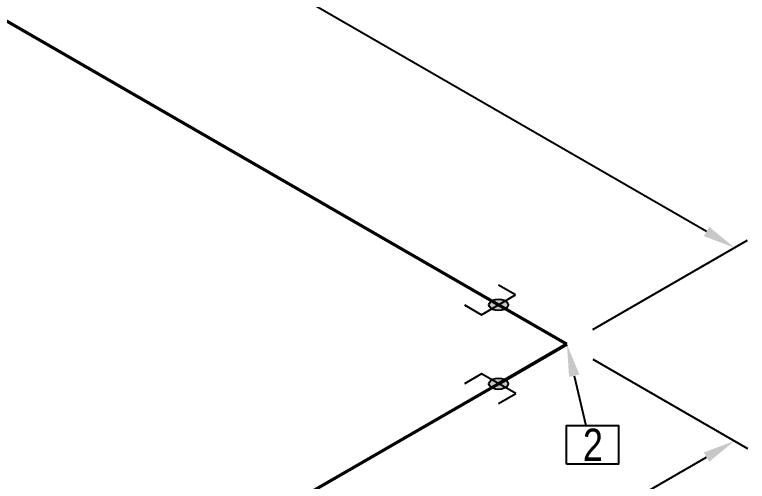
# Model space of a CAD drawing. Header units: millimetres. Extents: x 0 to 594, y 0 to 420.
# Drawn here: x 325.8 to 382.6, y 232.6 to 268.8 of the extents above; entities that cross this region are included whole.
import ezdxf
from ezdxf import colors
from ezdxf.entities.mleader import LeaderData, LeaderLine
from ezdxf.enums import TextEntityAlignment as Align
from ezdxf.math import Vec2, Vec3

# ---------------------------------------------------------------- set-up
doc = ezdxf.new("R2010")
doc.units = ezdxf.units.MM
doc.header["$LTSCALE"] = 0.25
for name, color, linetype in [('용접', 1, 'Continuous'), ('주석', 7, 'Continuous'), ('치수', 1, 'Continuous')]:
    doc.layers.add(name, color=color, linetype=linetype)
doc.layers.add('파이프 작은 보어', color=30, linetype='Continuous', lineweight=50)
doc.styles.add('AdskIsoAnnotation', font='arial.ttf', dxfattribs={"width": 0.8, "height": 1})
doc.styles.add('AdskIsoMetric', font='arial.ttf', dxfattribs={"width": 0.8, "height": 2.5})
doc.styles.add('AdskIsoMetric-30', font='arial.ttf', dxfattribs={"width": 0.8, "height": 2.5})
doc.styles.add('AdskIsoMetric30', font='arial.ttf', dxfattribs={"width": 0.8, "oblique": 30, "height": 2.5})
doc.styles.get("Standard").update_dxf_attribs({"font": 'arial.ttf'})
doc.dimstyles.new('AdskIsoMetric', dxfattribs={"dimtxt": 2.5, "dimasz": 2.5, "dimexe": 1, "dimexo": 2, "dimgap": 0.8, "dimtad": 1, "dimdec": 0, "dimrnd": 1, "dimzin": 0, "dimdsep": 46, "dimtxsty": 'AdskIsoMetric', "dimcen": 0, "dimclrt": 7, "dimadec": 0, "dimazin": 0, "dimtfac": 1, "dimtdec": 0, "dimtmove": 1, "dimatfit": 3, "dimfxl": 0, "dimfrac": 2, "dimtolj": 1, "dimtzin": 0, "dimarcsym": 0})

# ---------------------------------------------------------------- blocks, each defined once
blk = doc.blocks.new('*D42')
at = {"layer": 'Defpoints', "color": 0}
for p in [(288.585, 304.416), (275.594, 296.916), (368.614, 243.211)]:
    blk.add_point(p, dxfattribs=at)
at = {"layer": '치수', "color": 0, "lineweight": -2}
for p, q in [((277.594, 298.07), (289.585, 304.993)), ((379.439, 251.961), (290.75, 303.166)), ((370.614, 244.366), (382.604, 251.288))]:
    blk.add_line(p, q, dxfattribs=at)
at = {"layer": '치수', "color": 0}
for points in [[(290.958, 303.527), (290.542, 302.805), (288.585, 304.416)], [(379.647, 252.322), (379.231, 251.6), (381.604, 250.711)]]:
    blk.add_solid(points, dxfattribs=at)
at = {"layer": '치수', "color": 7, "insert": (337.361, 278.872), "char_height": 2.5, "attachment_point": 5, "rotation": 330, "style": 'AdskIsoMetric30'}
blk.add_mtext('\\A1;706', dxfattribs=at)
blk = doc.blocks.new('*D43')
at = {"layer": 'Defpoints', "color": 0}
for p in [(368.614, 243.211), (381.604, 235.711), (321.387, 215.945)]:
    blk.add_point(p, dxfattribs=at)
at = {"layer": '치수', "color": 0, "lineweight": -2}
for p, q in [((370.614, 242.056), (382.604, 235.134)), ((336.543, 209.695), (379.439, 234.461))]:
    blk.add_line(p, q, dxfattribs=at)
at = {"layer": '치수', "color": 0}
for points in [[(379.231, 234.822), (379.647, 234.1), (381.604, 235.711)], [(336.334, 210.056), (336.751, 209.334), (334.378, 208.445)]]:
    blk.add_solid(points, dxfattribs=at)
at = {"layer": '치수', "color": 7, "insert": (356.385, 223.767), "char_height": 2.5, "attachment_point": 5, "rotation": 30, "style": 'AdskIsoMetric-30'}
blk.add_mtext('\\A1;6023', dxfattribs=at)
blk = doc.blocks.new('엘보우-3-Iso2DSkew90')
at = {"color": 0, "linetype": 'ByBlock', "lineweight": -2, "extrusion": (0, 0.816497, 0.57735)}
for p, q in [((0, 0), (-5.303, 3.062)), ((0, 0), (0, 0)), ((-5.303, -3.062), (0, 0))]:
    blk.add_line(p, q, dxfattribs=at)
blk = doc.blocks.new('SocketWeld-1-IsoRight')
blk.add_hatch(color=256).paths.add_polyline_path([(0.0055, 0.0371), (0.0057, 0.0369), (0.006, 0.0367), (0.0062, 0.0365), (0.0064, 0.0363), (0.0066, 0.0361), (0.0068, 0.0359), (0.007, 0.0357), (0.0072, 0.0355), (0.0075, 0.0353), (0.0077, 0.0351), (0.0079, 0.0349), (0.0081, 0.0347), (0.0083, 0.0345), (0.0085, 0.0343), (0.0088, 0.0341), (0.009, 0.0339), (0.0092, 0.0337), (0.0094, 0.0334), (0.0096, 0.0332), (0.0098, 0.033), (0.01, 0.0328), (0.0103, 0.0326), (0.0105, 0.0324), (0.0107, 0.0322), (0.0109, 0.032), (0.0111, 0.0318), (0.0113, 0.0316), (0.0115, 0.0314), (0.0118, 0.0312), (0.012, 0.031), (0.0122, 0.0308), (0.0124, 0.0306), (0.0126, 0.0304), (0.0128, 0.0302), (0.013, 0.03), (0.0133, 0.0298), (0.0135, 0.0296), (0.0137, 0.0294), (0.0139, 0.0292), (0.0141, 0.0289), (0.0143, 0.0287), (0.0145, 0.0285), (0.0148, 0.0283), (0.015, 0.0281), (0.0152, 0.0279), (0.0154, 0.0277), (0.0156, 0.0275), (0.0158, 0.0273), (0.0161, 0.0271), (0.0161, 0.0271), (0.0162, 0.0268), (0.0164, 0.0266), (0.0166, 0.0263), (0.0168, 0.0261), (0.017, 0.0258), (0.0171, 0.0256), (0.0173, 0.0253), (0.0175, 0.025), (0.0177, 0.0248), (0.0179, 0.0245), (0.0181, 0.0243), (0.0182, 0.024), (0.0184, 0.0237), (0.0186, 0.0235), (0.0188, 0.0232), (0.019, 0.023), (0.0192, 0.0227), (0.0193, 0.0225), (0.0195, 0.0222), (0.0197, 0.0219), (0.0199, 0.0217), (0.0201, 0.0214), (0.0203, 0.0212), (0.0204, 0.0209), (0.0206, 0.0206), (0.0208, 0.0204), (0.021, 0.0201), (0.0212, 0.0199), (0.0213, 0.0196), (0.0215, 0.0193), (0.0217, 0.0191), (0.0219, 0.0188), (0.0221, 0.0186), (0.0223, 0.0183), (0.0224, 0.0181), (0.0226, 0.0178), (0.0228, 0.0175), (0.023, 0.0173), (0.0232, 0.017), (0.0234, 0.0168), (0.0235, 0.0165), (0.0237, 0.0162), (0.0239, 0.016), (0.0241, 0.0157), (0.0243, 0.0155), (0.0245, 0.0152), (0.0246, 0.015), (0.0248, 0.0147), (0.025, 0.0144), (0.025, 0.0144), (0.0251, 0.0141), (0.0253, 0.0139), (0.0254, 0.0136), (0.0255, 0.0133), (0.0257, 0.013), (0.0258, 0.0127), (0.0259, 0.0124), (0.0261, 0.0121), (0.0262, 0.0118), (0.0263, 0.0116), (0.0265, 0.0113), (0.0266, 0.011), (0.0267, 0.0107), (0.0269, 0.0104), (0.027, 0.0101), (0.0271, 0.0098), (0.0273, 0.0095), (0.0274, 0.0093), (0.0275, 0.009), (0.0277, 0.0087), (0.0278, 0.0084), (0.0279, 0.0081), (0.0281, 0.0078), (0.0282, 0.0075), (0.0283, 0.0072), (0.0284, 0.007), (0.0286, 0.0067), (0.0287, 0.0064), (0.0288, 0.0061), (0.029, 0.0058), (0.0291, 0.0055), (0.0292, 0.0052), (0.0294, 0.0049), (0.0295, 0.0047), (0.0296, 0.0044), (0.0298, 0.0041), (0.0299, 0.0038), (0.03, 0.0035), (0.0302, 0.0032), (0.0303, 0.0029), (0.0304, 0.0026), (0.0306, 0.0024), (0.0307, 0.0021), (0.0308, 0.0018), (0.031, 0.0015), (0.0311, 0.0012), (0.0312, 0.0009), (0.0314, 0.0006), (0.0315, 0.0003), (0.0315, 0.0003), (0.0316, 0.0001), (0.0316, -0.0002), (0.0317, -0.0005), (0.0318, -0.0008), (0.0319, -0.0011), (0.0319, -0.0014), (0.032, -0.0017), (0.0321, -0.002), (0.0321, -0.0022), (0.0322, -0.0025), (0.0323, -0.0028), (0.0323, -0.0031), (0.0324, -0.0034), (0.0325, -0.0037), (0.0325, -0.004), (0.0326, -0.0043), (0.0327, -0.0046), (0.0328, -0.0048), (0.0328, -0.0051), (0.0329, -0.0054), (0.033, -0.0057), (0.033, -0.006), (0.0331, -0.0063), (0.0332, -0.0066), (0.0332, -0.0069), (0.0333, -0.0071), (0.0334, -0.0074), (0.0335, -0.0077), (0.0335, -0.008), (0.0336, -0.0083), (0.0337, -0.0086), (0.0337, -0.0089), (0.0338, -0.0092), (0.0339, -0.0095), (0.0339, -0.0097), (0.034, -0.01), (0.0341, -0.0103), (0.0342, -0.0106), (0.0342, -0.0109), (0.0343, -0.0112), (0.0344, -0.0115), (0.0344, -0.0118), (0.0345, -0.012), (0.0346, -0.0123), (0.0346, -0.0126), (0.0347, -0.0129), (0.0348, -0.0132), (0.0349, -0.0135), (0.0349, -0.0138), (0.0349, -0.0138), (0.0349, -0.014), (0.0349, -0.0143), (0.0349, -0.0146), (0.0349, -0.0148), (0.0349, -0.0151), (0.0349, -0.0153), (0.0349, -0.0156), (0.0349, -0.0159), (0.0349, -0.0161), (0.0349, -0.0164), (0.0349, -0.0166), (0.0349, -0.0169), (0.0349, -0.0172), (0.0349, -0.0174), (0.0349, -0.0177), (0.0349, -0.0179), (0.0349, -0.0182), (0.0349, -0.0185), (0.0349, -0.0187), (0.0349, -0.019), (0.0349, -0.0192), (0.0349, -0.0195), (0.0349, -0.0198), (0.0349, -0.02), (0.0349, -0.0203), (0.0349, -0.0206), (0.0349, -0.0208), (0.0349, -0.0211), (0.0349, -0.0213), (0.0349, -0.0216), (0.0349, -0.0219), (0.0349, -0.0221), (0.0349, -0.0224), (0.0349, -0.0226), (0.0349, -0.0229), (0.0349, -0.0232), (0.0349, -0.0234), (0.0349, -0.0237), (0.0349, -0.0239), (0.0349, -0.0242), (0.0349, -0.0245), (0.0349, -0.0247), (0.0349, -0.025), (0.0349, -0.0252), (0.0349, -0.0255), (0.0349, -0.0258), (0.0349, -0.026), (0.0349, -0.0263), (0.0349, -0.0265), (0.0349, -0.0265), (0.0349, -0.0268), (0.0348, -0.027), (0.0347, -0.0272), (0.0346, -0.0274), (0.0346, -0.0276), (0.0345, -0.0278), (0.0344, -0.028), (0.0344, -0.0282), (0.0343, -0.0284), (0.0342, -0.0286), (0.0342, -0.0288), (0.0341, -0.029), (0.034, -0.0292), (0.0339, -0.0295), (0.0339, -0.0297), (0.0338, -0.0299), (0.0337, -0.0301), (0.0337, -0.0303), (0.0336, -0.0305), (0.0335, -0.0307), (0.0335, -0.0309), (0.0334, -0.0311), (0.0333, -0.0313), (0.0332, -0.0315), (0.0332, -0.0317), (0.0331, -0.0319), (0.033, -0.0322), (0.033, -0.0324), (0.0329, -0.0326), (0.0328, -0.0328), (0.0328, -0.033), (0.0327, -0.0332), (0.0326, -0.0334), (0.0325, -0.0336), (0.0325, -0.0338), (0.0324, -0.034), (0.0323, -0.0342), (0.0323, -0.0344), (0.0322, -0.0346), (0.0321, -0.0349), (0.0321, -0.0351), (0.032, -0.0353), (0.0319, -0.0355), (0.0319, -0.0357), (0.0318, -0.0359), (0.0317, -0.0361), (0.0316, -0.0363), (0.0316, -0.0365), (0.0315, -0.0367), (0.0315, -0.0367), (0.0314, -0.0369), (0.0312, -0.037), (0.0311, -0.0371), (0.031, -0.0373), (0.0308, -0.0374), (0.0307, -0.0375), (0.0306, -0.0377), (0.0304, -0.0378), (0.0303, -0.0379), (0.0302, -0.0381), (0.03, -0.0382), (0.0299, -0.0383), (0.0298, -0.0385), (0.0296, -0.0386), (0.0295, -0.0387), (0.0294, -0.0389), (0.0292, -0.039), (0.0291, -0.0391), (0.029, -0.0393), (0.0288, -0.0394), (0.0287, -0.0395), (0.0286, -0.0397), (0.0284, -0.0398), (0.0283, -0.0399), (0.0282, -0.0401), (0.0281, -0.0402), (0.0279, -0.0403), (0.0278, -0.0405), (0.0277, -0.0406), (0.0275, -0.0408), (0.0274, -0.0409), (0.0273, -0.041), (0.0271, -0.0412), (0.027, -0.0413), (0.0269, -0.0414), (0.0267, -0.0416), (0.0266, -0.0417), (0.0265, -0.0418), (0.0263, -0.042), (0.0262, -0.0421), (0.0261, -0.0422), (0.0259, -0.0424), (0.0258, -0.0425), (0.0257, -0.0426), (0.0255, -0.0428), (0.0254, -0.0429), (0.0253, -0.043), (0.0251, -0.0432), (0.025, -0.0433), (0.025, -0.0433), (0.0248, -0.0433), (0.0246, -0.0434), (0.0245, -0.0434), (0.0243, -0.0435), (0.0241, -0.0435), (0.0239, -0.0436), (0.0237, -0.0436), (0.0235, -0.0437), (0.0234, -0.0437), (0.0232, -0.0438), (0.023, -0.0438), (0.0228, -0.0439), (0.0226, -0.0439), (0.0224, -0.044), (0.0223, -0.044), (0.0221, -0.0441), (0.0219, -0.0441), (0.0217, -0.0442), (0.0215, -0.0442), (0.0213, -0.0443), (0.0212, -0.0443), (0.021, -0.0444), (0.0208, -0.0444), (0.0206, -0.0444), (0.0204, -0.0445), (0.0203, -0.0445), (0.0201, -0.0446), (0.0199, -0.0446), (0.0197, -0.0447), (0.0195, -0.0447), (0.0193, -0.0448), (0.0192, -0.0448), (0.019, -0.0449), (0.0188, -0.0449), (0.0186, -0.045), (0.0184, -0.045), (0.0182, -0.0451), (0.0181, -0.0451), (0.0179, -0.0452), (0.0177, -0.0452), (0.0175, -0.0453), (0.0173, -0.0453), (0.0171, -0.0454), (0.017, -0.0454), (0.0168, -0.0455), (0.0166, -0.0455), (0.0164, -0.0455), (0.0162, -0.0456), (0.0161, -0.0456), (0.0161, -0.0456), (0.0158, -0.0456), (0.0156, -0.0456), (0.0154, -0.0455), (0.0152, -0.0455), (0.015, -0.0454), (0.0148, -0.0454), (0.0145, -0.0453), (0.0143, -0.0453), (0.0141, -0.0453), (0.0139, -0.0452), (0.0137, -0.0452), (0.0135, -0.0451), (0.0133, -0.0451), (0.013, -0.045), (0.0128, -0.045), (0.0126, -0.0449), (0.0124, -0.0449), (0.0122, -0.0449), (0.012, -0.0448), (0.0118, -0.0448), (0.0115, -0.0447), (0.0113, -0.0447), (0.0111, -0.0446), (0.0109, -0.0446), (0.0107, -0.0446), (0.0105, -0.0445), (0.0103, -0.0445), (0.01, -0.0444), (0.0098, -0.0444), (0.0096, -0.0443), (0.0094, -0.0443), (0.0092, -0.0443), (0.009, -0.0442), (0.0088, -0.0442), (0.0085, -0.0441), (0.0083, -0.0441), (0.0081, -0.044), (0.0079, -0.044), (0.0077, -0.0439), (0.0075, -0.0439), (0.0072, -0.0439), (0.007, -0.0438), (0.0068, -0.0438), (0.0066, -0.0437), (0.0064, -0.0437), (0.0062, -0.0436), (0.006, -0.0436), (0.0057, -0.0436), (0.0055, -0.0435), (0.0055, -0.0435), (0.0053, -0.0434), (0.0051, -0.0433), (0.0049, -0.0431), (0.0046, -0.043), (0.0044, -0.0429), (0.0042, -0.0427), (0.004, -0.0426), (0.0037, -0.0425), (0.0035, -0.0423), (0.0033, -0.0422), (0.003, -0.0421), (0.0028, -0.042), (0.0026, -0.0418), (0.0024, -0.0417), (0.0021, -0.0416), (0.0019, -0.0414), (0.0017, -0.0413), (0.0015, -0.0412), (0.0012, -0.041), (0.001, -0.0409), (0.0008, -0.0408), (0.0006, -0.0406), (0.0003, -0.0405), (0.0001, -0.0404), (-0.0001, -0.0403), (-0.0003, -0.0401), (-0.0006, -0.04), (-0.0008, -0.0399), (-0.001, -0.0397), (-0.0012, -0.0396), (-0.0015, -0.0395), (-0.0017, -0.0393), (-0.0019, -0.0392), (-0.0021, -0.0391), (-0.0024, -0.039), (-0.0026, -0.0388), (-0.0028, -0.0387), (-0.003, -0.0386), (-0.0033, -0.0384), (-0.0035, -0.0383), (-0.0037, -0.0382), (-0.004, -0.038), (-0.0042, -0.0379), (-0.0044, -0.0378), (-0.0046, -0.0377), (-0.0049, -0.0375), (-0.0051, -0.0374), (-0.0053, -0.0373), (-0.0055, -0.0371), (-0.0055, -0.0371), (-0.0057, -0.0369), (-0.006, -0.0367), (-0.0062, -0.0365), (-0.0064, -0.0363), (-0.0066, -0.0361), (-0.0068, -0.0359), (-0.007, -0.0357), (-0.0072, -0.0355), (-0.0075, -0.0353), (-0.0077, -0.0351), (-0.0079, -0.0349), (-0.0081, -0.0347), (-0.0083, -0.0345), (-0.0085, -0.0343), (-0.0088, -0.0341), (-0.009, -0.0339), (-0.0092, -0.0337), (-0.0094, -0.0334), (-0.0096, -0.0332), (-0.0098, -0.033), (-0.01, -0.0328), (-0.0103, -0.0326), (-0.0105, -0.0324), (-0.0107, -0.0322), (-0.0109, -0.032), (-0.0111, -0.0318), (-0.0113, -0.0316), (-0.0115, -0.0314), (-0.0118, -0.0312), (-0.012, -0.031), (-0.0122, -0.0308), (-0.0124, -0.0306), (-0.0126, -0.0304), (-0.0128, -0.0302), (-0.013, -0.03), (-0.0133, -0.0298), (-0.0135, -0.0296), (-0.0137, -0.0294), (-0.0139, -0.0292), (-0.0141, -0.0289), (-0.0143, -0.0287), (-0.0145, -0.0285), (-0.0148, -0.0283), (-0.015, -0.0281), (-0.0152, -0.0279), (-0.0154, -0.0277), (-0.0156, -0.0275), (-0.0158, -0.0273), (-0.0161, -0.0271), (-0.0161, -0.0271), (-0.0162, -0.0268), (-0.0164, -0.0266), (-0.0166, -0.0263), (-0.0168, -0.0261), (-0.017, -0.0258), (-0.0171, -0.0256), (-0.0173, -0.0253), (-0.0175, -0.025), (-0.0177, -0.0248), (-0.0179, -0.0245), (-0.0181, -0.0243), (-0.0182, -0.024), (-0.0184, -0.0237), (-0.0186, -0.0235), (-0.0188, -0.0232), (-0.019, -0.023), (-0.0192, -0.0227), (-0.0193, -0.0225), (-0.0195, -0.0222), (-0.0197, -0.0219), (-0.0199, -0.0217), (-0.0201, -0.0214), (-0.0203, -0.0212), (-0.0204, -0.0209), (-0.0206, -0.0206), (-0.0208, -0.0204), (-0.021, -0.0201), (-0.0212, -0.0199), (-0.0213, -0.0196), (-0.0215, -0.0193), (-0.0217, -0.0191), (-0.0219, -0.0188), (-0.0221, -0.0186), (-0.0223, -0.0183), (-0.0224, -0.0181), (-0.0226, -0.0178), (-0.0228, -0.0175), (-0.023, -0.0173), (-0.0232, -0.017), (-0.0234, -0.0168), (-0.0235, -0.0165), (-0.0237, -0.0162), (-0.0239, -0.016), (-0.0241, -0.0157), (-0.0243, -0.0155), (-0.0245, -0.0152), (-0.0246, -0.015), (-0.0248, -0.0147), (-0.025, -0.0144), (-0.025, -0.0144), (-0.0251, -0.0141), (-0.0253, -0.0139), (-0.0254, -0.0136), (-0.0255, -0.0133), (-0.0257, -0.013), (-0.0258, -0.0127), (-0.0259, -0.0124), (-0.0261, -0.0121), (-0.0262, -0.0118), (-0.0263, -0.0116), (-0.0265, -0.0113), (-0.0266, -0.011), (-0.0267, -0.0107), (-0.0269, -0.0104), (-0.027, -0.0101), (-0.0271, -0.0098), (-0.0273, -0.0095), (-0.0274, -0.0093), (-0.0275, -0.009), (-0.0277, -0.0087), (-0.0278, -0.0084), (-0.0279, -0.0081), (-0.0281, -0.0078), (-0.0282, -0.0075), (-0.0283, -0.0072), (-0.0284, -0.007), (-0.0286, -0.0067), (-0.0287, -0.0064), (-0.0288, -0.0061), (-0.029, -0.0058), (-0.0291, -0.0055), (-0.0292, -0.0052), (-0.0294, -0.0049), (-0.0295, -0.0047), (-0.0296, -0.0044), (-0.0298, -0.0041), (-0.0299, -0.0038), (-0.03, -0.0035), (-0.0302, -0.0032), (-0.0303, -0.0029), (-0.0304, -0.0026), (-0.0306, -0.0024), (-0.0307, -0.0021), (-0.0308, -0.0018), (-0.031, -0.0015), (-0.0311, -0.0012), (-0.0312, -0.0009), (-0.0314, -0.0006), (-0.0315, -0.0003), (-0.0315, -0.0003), (-0.0316, -0.0001), (-0.0316, 0.0002), (-0.0317, 0.0005), (-0.0318, 0.0008), (-0.0319, 0.0011), (-0.0319, 0.0014), (-0.032, 0.0017), (-0.0321, 0.002), (-0.0321, 0.0022), (-0.0322, 0.0025), (-0.0323, 0.0028), (-0.0323, 0.0031), (-0.0324, 0.0034), (-0.0325, 0.0037), (-0.0325, 0.004), (-0.0326, 0.0043), (-0.0327, 0.0046), (-0.0328, 0.0048), (-0.0328, 0.0051), (-0.0329, 0.0054), (-0.033, 0.0057), (-0.033, 0.006), (-0.0331, 0.0063), (-0.0332, 0.0066), (-0.0332, 0.0069), (-0.0333, 0.0071), (-0.0334, 0.0074), (-0.0335, 0.0077), (-0.0335, 0.008), (-0.0336, 0.0083), (-0.0337, 0.0086), (-0.0337, 0.0089), (-0.0338, 0.0092), (-0.0339, 0.0095), (-0.0339, 0.0097), (-0.034, 0.01), (-0.0341, 0.0103), (-0.0342, 0.0106), (-0.0342, 0.0109), (-0.0343, 0.0112), (-0.0344, 0.0115), (-0.0344, 0.0118), (-0.0345, 0.012), (-0.0346, 0.0123), (-0.0346, 0.0126), (-0.0347, 0.0129), (-0.0348, 0.0132), (-0.0349, 0.0135), (-0.0349, 0.0138), (-0.0349, 0.0138), (-0.0349, 0.014), (-0.0349, 0.0143), (-0.0349, 0.0146), (-0.0349, 0.0148), (-0.0349, 0.0151), (-0.0349, 0.0153), (-0.0349, 0.0156), (-0.0349, 0.0159), (-0.0349, 0.0161), (-0.0349, 0.0164), (-0.0349, 0.0166), (-0.0349, 0.0169), (-0.0349, 0.0172), (-0.0349, 0.0174), (-0.0349, 0.0177), (-0.0349, 0.0179), (-0.0349, 0.0182), (-0.0349, 0.0185), (-0.0349, 0.0187), (-0.0349, 0.019), (-0.0349, 0.0192), (-0.0349, 0.0195), (-0.0349, 0.0198), (-0.0349, 0.02), (-0.0349, 0.0203), (-0.0349, 0.0206), (-0.0349, 0.0208), (-0.0349, 0.0211), (-0.0349, 0.0213), (-0.0349, 0.0216), (-0.0349, 0.0219), (-0.0349, 0.0221), (-0.0349, 0.0224), (-0.0349, 0.0226), (-0.0349, 0.0229), (-0.0349, 0.0232), (-0.0349, 0.0234), (-0.0349, 0.0237), (-0.0349, 0.0239), (-0.0349, 0.0242), (-0.0349, 0.0245), (-0.0349, 0.0247), (-0.0349, 0.025), (-0.0349, 0.0252), (-0.0349, 0.0255), (-0.0349, 0.0258), (-0.0349, 0.026), (-0.0349, 0.0263), (-0.0349, 0.0265), (-0.0349, 0.0265), (-0.0349, 0.0268), (-0.0348, 0.027), (-0.0347, 0.0272), (-0.0346, 0.0274), (-0.0346, 0.0276), (-0.0345, 0.0278), (-0.0344, 0.028), (-0.0344, 0.0282), (-0.0343, 0.0284), (-0.0342, 0.0286), (-0.0342, 0.0288), (-0.0341, 0.029), (-0.034, 0.0292), (-0.0339, 0.0295), (-0.0339, 0.0297), (-0.0338, 0.0299), (-0.0337, 0.0301), (-0.0337, 0.0303), (-0.0336, 0.0305), (-0.0335, 0.0307), (-0.0335, 0.0309), (-0.0334, 0.0311), (-0.0333, 0.0313), (-0.0332, 0.0315), (-0.0332, 0.0317), (-0.0331, 0.0319), (-0.033, 0.0322), (-0.033, 0.0324), (-0.0329, 0.0326), (-0.0328, 0.0328), (-0.0328, 0.033), (-0.0327, 0.0332), (-0.0326, 0.0334), (-0.0325, 0.0336), (-0.0325, 0.0338), (-0.0324, 0.034), (-0.0323, 0.0342), (-0.0323, 0.0344), (-0.0322, 0.0346), (-0.0321, 0.0349), (-0.0321, 0.0351), (-0.032, 0.0353), (-0.0319, 0.0355), (-0.0319, 0.0357), (-0.0318, 0.0359), (-0.0317, 0.0361), (-0.0316, 0.0363), (-0.0316, 0.0365), (-0.0315, 0.0367), (-0.0315, 0.0367), (-0.0314, 0.0369), (-0.0312, 0.037), (-0.0311, 0.0371), (-0.031, 0.0373), (-0.0308, 0.0374), (-0.0307, 0.0375), (-0.0306, 0.0377), (-0.0304, 0.0378), (-0.0303, 0.0379), (-0.0302, 0.0381), (-0.03, 0.0382), (-0.0299, 0.0383), (-0.0298, 0.0385), (-0.0296, 0.0386), (-0.0295, 0.0387), (-0.0294, 0.0389), (-0.0292, 0.039), (-0.0291, 0.0391), (-0.029, 0.0393), (-0.0288, 0.0394), (-0.0287, 0.0395), (-0.0286, 0.0397), (-0.0284, 0.0398), (-0.0283, 0.0399), (-0.0282, 0.0401), (-0.0281, 0.0402), (-0.0279, 0.0403), (-0.0278, 0.0405), (-0.0277, 0.0406), (-0.0275, 0.0408), (-0.0274, 0.0409), (-0.0273, 0.041), (-0.0271, 0.0412), (-0.027, 0.0413), (-0.0269, 0.0414), (-0.0267, 0.0416), (-0.0266, 0.0417), (-0.0265, 0.0418), (-0.0263, 0.042), (-0.0262, 0.0421), (-0.0261, 0.0422), (-0.0259, 0.0424), (-0.0258, 0.0425), (-0.0257, 0.0426), (-0.0255, 0.0428), (-0.0254, 0.0429), (-0.0253, 0.043), (-0.0251, 0.0432), (-0.025, 0.0433), (-0.025, 0.0433), (-0.0248, 0.0433), (-0.0246, 0.0434), (-0.0245, 0.0434), (-0.0243, 0.0435), (-0.0241, 0.0435), (-0.0239, 0.0436), (-0.0237, 0.0436), (-0.0235, 0.0437), (-0.0234, 0.0437), (-0.0232, 0.0438), (-0.023, 0.0438), (-0.0228, 0.0439), (-0.0226, 0.0439), (-0.0224, 0.044), (-0.0223, 0.044), (-0.0221, 0.0441), (-0.0219, 0.0441), (-0.0217, 0.0442), (-0.0215, 0.0442), (-0.0213, 0.0443), (-0.0212, 0.0443), (-0.021, 0.0444), (-0.0208, 0.0444), (-0.0206, 0.0444), (-0.0204, 0.0445), (-0.0203, 0.0445), (-0.0201, 0.0446), (-0.0199, 0.0446), (-0.0197, 0.0447), (-0.0195, 0.0447), (-0.0193, 0.0448), (-0.0192, 0.0448), (-0.019, 0.0449), (-0.0188, 0.0449), (-0.0186, 0.045), (-0.0184, 0.045), (-0.0182, 0.0451), (-0.0181, 0.0451), (-0.0179, 0.0452), (-0.0177, 0.0452), (-0.0175, 0.0453), (-0.0173, 0.0453), (-0.0171, 0.0454), (-0.017, 0.0454), (-0.0168, 0.0455), (-0.0166, 0.0455), (-0.0164, 0.0455), (-0.0162, 0.0456), (-0.0161, 0.0456), (-0.0161, 0.0456), (-0.0158, 0.0456), (-0.0156, 0.0456), (-0.0154, 0.0455), (-0.0152, 0.0455), (-0.015, 0.0454), (-0.0148, 0.0454), (-0.0145, 0.0453), (-0.0143, 0.0453), (-0.0141, 0.0453), (-0.0139, 0.0452), (-0.0137, 0.0452), (-0.0135, 0.0451), (-0.0133, 0.0451), (-0.013, 0.045), (-0.0128, 0.045), (-0.0126, 0.0449), (-0.0124, 0.0449), (-0.0122, 0.0449), (-0.012, 0.0448), (-0.0118, 0.0448), (-0.0115, 0.0447), (-0.0113, 0.0447), (-0.0111, 0.0446), (-0.0109, 0.0446), (-0.0107, 0.0446), (-0.0105, 0.0445), (-0.0103, 0.0445), (-0.01, 0.0444), (-0.0098, 0.0444), (-0.0096, 0.0443), (-0.0094, 0.0443), (-0.0092, 0.0443), (-0.009, 0.0442), (-0.0088, 0.0442), (-0.0085, 0.0441), (-0.0083, 0.0441), (-0.0081, 0.044), (-0.0079, 0.044), (-0.0077, 0.0439), (-0.0075, 0.0439), (-0.0072, 0.0439), (-0.007, 0.0438), (-0.0068, 0.0438), (-0.0066, 0.0437), (-0.0064, 0.0437), (-0.0062, 0.0436), (-0.006, 0.0436), (-0.0057, 0.0436), (-0.0055, 0.0435), (-0.0055, 0.0435), (-0.0053, 0.0434), (-0.0051, 0.0433), (-0.0049, 0.0431), (-0.0046, 0.043), (-0.0044, 0.0429), (-0.0042, 0.0427), (-0.004, 0.0426), (-0.0037, 0.0425), (-0.0035, 0.0423), (-0.0033, 0.0422), (-0.003, 0.0421), (-0.0028, 0.042), (-0.0026, 0.0418), (-0.0024, 0.0417), (-0.0021, 0.0416), (-0.0019, 0.0414), (-0.0017, 0.0413), (-0.0015, 0.0412), (-0.0012, 0.041), (-0.001, 0.0409), (-0.0008, 0.0408), (-0.0006, 0.0406), (-0.0003, 0.0405), (-0.0001, 0.0404), (0.0001, 0.0403), (0.0003, 0.0401), (0.0006, 0.04), (0.0008, 0.0399), (0.001, 0.0397), (0.0012, 0.0396), (0.0015, 0.0395), (0.0017, 0.0393), (0.0019, 0.0392), (0.0021, 0.0391), (0.0024, 0.039), (0.0026, 0.0388), (0.0028, 0.0387), (0.003, 0.0386), (0.0033, 0.0384), (0.0035, 0.0383), (0.0037, 0.0382), (0.004, 0.038), (0.0042, 0.0379), (0.0044, 0.0378), (0.0046, 0.0377), (0.0049, 0.0375), (0.0051, 0.0374), (0.0053, 0.0373)], flags=0)
at = {"color": 0, "linetype": 'ByBlock', "lineweight": -2, "extrusion": (0.707107, 0.408248, -0.57735)}
for p, q in [((0, 0.1021), (-0.0884, 0.1531)), ((0, -0.1021), (0, 0.1021)), ((-0.0315, 0.0367), (-0.025, 0.0433)), ((-0.025, 0.0433), (-0.0161, 0.0456)), ((-0.0161, 0.0456), (-0.0055, 0.0435)), ((-0.0055, 0.0435), (0.0055, 0.0371)), ((-0.0349, 0.0265), (-0.0315, 0.0367)), ((-0.0349, 0.0138), (-0.0349, 0.0265)), ((-0.0315, -0.0003), (-0.0349, 0.0138)), ((0.0055, 0.0371), (0.0161, 0.0271)), ((0.0161, 0.0271), (0.025, 0.0144)), ((0.025, 0.0144), (0.0315, 0.0003)), ((0.0315, 0.0003), (0.0349, -0.0138)), ((-0.025, -0.0144), (-0.0315, -0.0003)), ((-0.0161, -0.0271), (-0.025, -0.0144)), ((-0.0055, -0.0371), (-0.0161, -0.0271)), ((0.0055, -0.0435), (-0.0055, -0.0371)), ((0.0315, -0.0367), (0.025, -0.0433)), ((0.0349, -0.0265), (0.0315, -0.0367)), ((0.0349, -0.0138), (0.0349, -0.0265)), ((-0.0884, -0.051), (0, -0.1021)), ((0.0161, -0.0456), (0.0055, -0.0435)), ((0.025, -0.0433), (0.0161, -0.0456))]:
    blk.add_line(p, q, dxfattribs=at)
blk = doc.blocks.new('SocketWeld-2-IsoLeft')
blk.add_hatch(color=256).paths.add_polyline_path([(0.0405, 0.017), (0.0406, 0.0168), (0.0407, 0.0166), (0.0409, 0.0165), (0.041, 0.0163), (0.0412, 0.0161), (0.0413, 0.016), (0.0415, 0.0158), (0.0416, 0.0157), (0.0418, 0.0155), (0.0419, 0.0153), (0.042, 0.0152), (0.0422, 0.015), (0.0423, 0.0148), (0.0425, 0.0147), (0.0426, 0.0145), (0.0428, 0.0143), (0.0429, 0.0142), (0.0431, 0.014), (0.0432, 0.0138), (0.0433, 0.0137), (0.0435, 0.0135), (0.0436, 0.0134), (0.0438, 0.0132), (0.0439, 0.013), (0.0441, 0.0129), (0.0442, 0.0127), (0.0444, 0.0125), (0.0445, 0.0124), (0.0447, 0.0122), (0.0448, 0.012), (0.0449, 0.0119), (0.0451, 0.0117), (0.0452, 0.0115), (0.0454, 0.0114), (0.0455, 0.0112), (0.0457, 0.0111), (0.0458, 0.0109), (0.046, 0.0107), (0.0461, 0.0106), (0.0462, 0.0104), (0.0464, 0.0102), (0.0465, 0.0101), (0.0467, 0.0099), (0.0468, 0.0097), (0.047, 0.0096), (0.0471, 0.0094), (0.0473, 0.0092), (0.0474, 0.0091), (0.0476, 0.0089), (0.0476, 0.0089), (0.0476, 0.0087), (0.0477, 0.0086), (0.0477, 0.0084), (0.0478, 0.0082), (0.0478, 0.008), (0.0479, 0.0078), (0.0479, 0.0076), (0.048, 0.0075), (0.048, 0.0073), (0.0481, 0.0071), (0.0481, 0.0069), (0.0482, 0.0067), (0.0482, 0.0066), (0.0483, 0.0064), (0.0483, 0.0062), (0.0484, 0.006), (0.0484, 0.0058), (0.0485, 0.0056), (0.0485, 0.0055), (0.0486, 0.0053), (0.0486, 0.0051), (0.0487, 0.0049), (0.0487, 0.0047), (0.0488, 0.0046), (0.0488, 0.0044), (0.0489, 0.0042), (0.0489, 0.004), (0.049, 0.0038), (0.049, 0.0036), (0.0491, 0.0035), (0.0491, 0.0033), (0.0492, 0.0031), (0.0492, 0.0029), (0.0493, 0.0027), (0.0493, 0.0025), (0.0494, 0.0024), (0.0494, 0.0022), (0.0495, 0.002), (0.0495, 0.0018), (0.0496, 0.0016), (0.0496, 0.0015), (0.0497, 0.0013), (0.0497, 0.0011), (0.0498, 0.0009), (0.0498, 0.0007), (0.0499, 0.0005), (0.0499, 0.0004), (0.05, 0.0002), (0.05, 0), (0.05, 0), (0.05, -0.0002), (0.0499, -0.0004), (0.0499, -0.0005), (0.0498, -0.0007), (0.0498, -0.0009), (0.0497, -0.0011), (0.0497, -0.0013), (0.0496, -0.0015), (0.0496, -0.0016), (0.0495, -0.0018), (0.0495, -0.002), (0.0494, -0.0022), (0.0494, -0.0024), (0.0493, -0.0025), (0.0493, -0.0027), (0.0492, -0.0029), (0.0492, -0.0031), (0.0491, -0.0033), (0.0491, -0.0035), (0.049, -0.0036), (0.049, -0.0038), (0.0489, -0.004), (0.0489, -0.0042), (0.0488, -0.0044), (0.0488, -0.0046), (0.0487, -0.0047), (0.0487, -0.0049), (0.0486, -0.0051), (0.0486, -0.0053), (0.0485, -0.0055), (0.0485, -0.0056), (0.0484, -0.0058), (0.0484, -0.006), (0.0483, -0.0062), (0.0483, -0.0064), (0.0482, -0.0066), (0.0482, -0.0067), (0.0481, -0.0069), (0.0481, -0.0071), (0.048, -0.0073), (0.048, -0.0075), (0.0479, -0.0076), (0.0479, -0.0078), (0.0478, -0.008), (0.0478, -0.0082), (0.0477, -0.0084), (0.0477, -0.0086), (0.0476, -0.0087), (0.0476, -0.0089), (0.0476, -0.0089), (0.0474, -0.0091), (0.0473, -0.0092), (0.0471, -0.0094), (0.047, -0.0096), (0.0468, -0.0097), (0.0467, -0.0099), (0.0465, -0.0101), (0.0464, -0.0102), (0.0462, -0.0104), (0.0461, -0.0106), (0.046, -0.0107), (0.0458, -0.0109), (0.0457, -0.0111), (0.0455, -0.0112), (0.0454, -0.0114), (0.0452, -0.0115), (0.0451, -0.0117), (0.0449, -0.0119), (0.0448, -0.012), (0.0447, -0.0122), (0.0445, -0.0124), (0.0444, -0.0125), (0.0442, -0.0127), (0.0441, -0.0129), (0.0439, -0.013), (0.0438, -0.0132), (0.0436, -0.0134), (0.0435, -0.0135), (0.0433, -0.0137), (0.0432, -0.0138), (0.0431, -0.014), (0.0429, -0.0142), (0.0428, -0.0143), (0.0426, -0.0145), (0.0425, -0.0147), (0.0423, -0.0148), (0.0422, -0.015), (0.042, -0.0152), (0.0419, -0.0153), (0.0418, -0.0155), (0.0416, -0.0157), (0.0415, -0.0158), (0.0413, -0.016), (0.0412, -0.0161), (0.041, -0.0163), (0.0409, -0.0165), (0.0407, -0.0166), (0.0406, -0.0168), (0.0405, -0.017), (0.0405, -0.017), (0.0402, -0.0171), (0.04, -0.0172), (0.0398, -0.0174), (0.0395, -0.0175), (0.0393, -0.0176), (0.0391, -0.0177), (0.0389, -0.0179), (0.0386, -0.018), (0.0384, -0.0181), (0.0382, -0.0183), (0.038, -0.0184), (0.0377, -0.0185), (0.0375, -0.0187), (0.0373, -0.0188), (0.0371, -0.0189), (0.0368, -0.0191), (0.0366, -0.0192), (0.0364, -0.0193), (0.0362, -0.0194), (0.0359, -0.0196), (0.0357, -0.0197), (0.0355, -0.0198), (0.0353, -0.02), (0.035, -0.0201), (0.0348, -0.0202), (0.0346, -0.0204), (0.0344, -0.0205), (0.0341, -0.0206), (0.0339, -0.0207), (0.0337, -0.0209), (0.0335, -0.021), (0.0332, -0.0211), (0.033, -0.0213), (0.0328, -0.0214), (0.0325, -0.0215), (0.0323, -0.0217), (0.0321, -0.0218), (0.0319, -0.0219), (0.0316, -0.0221), (0.0314, -0.0222), (0.0312, -0.0223), (0.031, -0.0224), (0.0307, -0.0226), (0.0305, -0.0227), (0.0303, -0.0228), (0.0301, -0.023), (0.0298, -0.0231), (0.0296, -0.0232), (0.0294, -0.0234), (0.0294, -0.0234), (0.0291, -0.0234), (0.0288, -0.0235), (0.0285, -0.0236), (0.0283, -0.0237), (0.028, -0.0238), (0.0277, -0.0239), (0.0274, -0.0239), (0.0271, -0.024), (0.0268, -0.0241), (0.0265, -0.0242), (0.0263, -0.0243), (0.026, -0.0244), (0.0257, -0.0244), (0.0254, -0.0245), (0.0251, -0.0246), (0.0248, -0.0247), (0.0246, -0.0248), (0.0243, -0.0249), (0.024, -0.0249), (0.0237, -0.025), (0.0234, -0.0251), (0.0231, -0.0252), (0.0228, -0.0253), (0.0226, -0.0254), (0.0223, -0.0254), (0.022, -0.0255), (0.0217, -0.0256), (0.0214, -0.0257), (0.0211, -0.0258), (0.0209, -0.0259), (0.0206, -0.0259), (0.0203, -0.026), (0.02, -0.0261), (0.0197, -0.0262), (0.0194, -0.0263), (0.0191, -0.0264), (0.0189, -0.0265), (0.0186, -0.0265), (0.0183, -0.0266), (0.018, -0.0267), (0.0177, -0.0268), (0.0174, -0.0269), (0.0172, -0.027), (0.0169, -0.027), (0.0166, -0.0271), (0.0163, -0.0272), (0.016, -0.0273), (0.0157, -0.0274), (0.0155, -0.0275), (0.0155, -0.0275), (0.0151, -0.0275), (0.0148, -0.0275), (0.0145, -0.0275), (0.0142, -0.0276), (0.0139, -0.0276), (0.0136, -0.0276), (0.0132, -0.0277), (0.0129, -0.0277), (0.0126, -0.0277), (0.0123, -0.0277), (0.012, -0.0278), (0.0117, -0.0278), (0.0114, -0.0278), (0.011, -0.0279), (0.0107, -0.0279), (0.0104, -0.0279), (0.0101, -0.0279), (0.0098, -0.028), (0.0095, -0.028), (0.0091, -0.028), (0.0088, -0.0281), (0.0085, -0.0281), (0.0082, -0.0281), (0.0079, -0.0281), (0.0076, -0.0282), (0.0073, -0.0282), (0.0069, -0.0282), (0.0066, -0.0283), (0.0063, -0.0283), (0.006, -0.0283), (0.0057, -0.0283), (0.0054, -0.0284), (0.005, -0.0284), (0.0047, -0.0284), (0.0044, -0.0285), (0.0041, -0.0285), (0.0038, -0.0285), (0.0035, -0.0286), (0.0032, -0.0286), (0.0028, -0.0286), (0.0025, -0.0286), (0.0022, -0.0287), (0.0019, -0.0287), (0.0016, -0.0287), (0.0013, -0.0288), (0.0009, -0.0288), (0.0006, -0.0288), (0.0003, -0.0288), (0, -0.0289), (0, -0.0289), (-0.0003, -0.0288), (-0.0006, -0.0288), (-0.0009, -0.0288), (-0.0013, -0.0288), (-0.0016, -0.0287), (-0.0019, -0.0287), (-0.0022, -0.0287), (-0.0025, -0.0286), (-0.0028, -0.0286), (-0.0032, -0.0286), (-0.0035, -0.0286), (-0.0038, -0.0285), (-0.0041, -0.0285), (-0.0044, -0.0285), (-0.0047, -0.0284), (-0.005, -0.0284), (-0.0054, -0.0284), (-0.0057, -0.0283), (-0.006, -0.0283), (-0.0063, -0.0283), (-0.0066, -0.0283), (-0.0069, -0.0282), (-0.0073, -0.0282), (-0.0076, -0.0282), (-0.0079, -0.0281), (-0.0082, -0.0281), (-0.0085, -0.0281), (-0.0088, -0.0281), (-0.0091, -0.028), (-0.0095, -0.028), (-0.0098, -0.028), (-0.0101, -0.0279), (-0.0104, -0.0279), (-0.0107, -0.0279), (-0.011, -0.0279), (-0.0114, -0.0278), (-0.0117, -0.0278), (-0.012, -0.0278), (-0.0123, -0.0277), (-0.0126, -0.0277), (-0.0129, -0.0277), (-0.0132, -0.0277), (-0.0136, -0.0276), (-0.0139, -0.0276), (-0.0142, -0.0276), (-0.0145, -0.0275), (-0.0148, -0.0275), (-0.0151, -0.0275), (-0.0155, -0.0275), (-0.0155, -0.0275), (-0.0157, -0.0274), (-0.016, -0.0273), (-0.0163, -0.0272), (-0.0166, -0.0271), (-0.0169, -0.027), (-0.0172, -0.027), (-0.0174, -0.0269), (-0.0177, -0.0268), (-0.018, -0.0267), (-0.0183, -0.0266), (-0.0186, -0.0265), (-0.0189, -0.0265), (-0.0191, -0.0264), (-0.0194, -0.0263), (-0.0197, -0.0262), (-0.02, -0.0261), (-0.0203, -0.026), (-0.0206, -0.0259), (-0.0209, -0.0259), (-0.0211, -0.0258), (-0.0214, -0.0257), (-0.0217, -0.0256), (-0.022, -0.0255), (-0.0223, -0.0254), (-0.0226, -0.0254), (-0.0228, -0.0253), (-0.0231, -0.0252), (-0.0234, -0.0251), (-0.0237, -0.025), (-0.024, -0.0249), (-0.0243, -0.0249), (-0.0246, -0.0248), (-0.0248, -0.0247), (-0.0251, -0.0246), (-0.0254, -0.0245), (-0.0257, -0.0244), (-0.026, -0.0244), (-0.0263, -0.0243), (-0.0265, -0.0242), (-0.0268, -0.0241), (-0.0271, -0.024), (-0.0274, -0.0239), (-0.0277, -0.0239), (-0.028, -0.0238), (-0.0283, -0.0237), (-0.0285, -0.0236), (-0.0288, -0.0235), (-0.0291, -0.0234), (-0.0294, -0.0234), (-0.0294, -0.0234), (-0.0296, -0.0232), (-0.0298, -0.0231), (-0.0301, -0.023), (-0.0303, -0.0228), (-0.0305, -0.0227), (-0.0307, -0.0226), (-0.031, -0.0224), (-0.0312, -0.0223), (-0.0314, -0.0222), (-0.0316, -0.0221), (-0.0319, -0.0219), (-0.0321, -0.0218), (-0.0323, -0.0217), (-0.0325, -0.0215), (-0.0328, -0.0214), (-0.033, -0.0213), (-0.0332, -0.0211), (-0.0335, -0.021), (-0.0337, -0.0209), (-0.0339, -0.0207), (-0.0341, -0.0206), (-0.0344, -0.0205), (-0.0346, -0.0204), (-0.0348, -0.0202), (-0.035, -0.0201), (-0.0353, -0.02), (-0.0355, -0.0198), (-0.0357, -0.0197), (-0.0359, -0.0196), (-0.0362, -0.0194), (-0.0364, -0.0193), (-0.0366, -0.0192), (-0.0368, -0.0191), (-0.0371, -0.0189), (-0.0373, -0.0188), (-0.0375, -0.0187), (-0.0377, -0.0185), (-0.038, -0.0184), (-0.0382, -0.0183), (-0.0384, -0.0181), (-0.0386, -0.018), (-0.0389, -0.0179), (-0.0391, -0.0177), (-0.0393, -0.0176), (-0.0395, -0.0175), (-0.0398, -0.0174), (-0.04, -0.0172), (-0.0402, -0.0171), (-0.0405, -0.017), (-0.0405, -0.017), (-0.0406, -0.0168), (-0.0407, -0.0166), (-0.0409, -0.0165), (-0.041, -0.0163), (-0.0412, -0.0161), (-0.0413, -0.016), (-0.0415, -0.0158), (-0.0416, -0.0157), (-0.0418, -0.0155), (-0.0419, -0.0153), (-0.042, -0.0152), (-0.0422, -0.015), (-0.0423, -0.0148), (-0.0425, -0.0147), (-0.0426, -0.0145), (-0.0428, -0.0143), (-0.0429, -0.0142), (-0.0431, -0.014), (-0.0432, -0.0138), (-0.0433, -0.0137), (-0.0435, -0.0135), (-0.0436, -0.0134), (-0.0438, -0.0132), (-0.0439, -0.013), (-0.0441, -0.0129), (-0.0442, -0.0127), (-0.0444, -0.0125), (-0.0445, -0.0124), (-0.0447, -0.0122), (-0.0448, -0.012), (-0.0449, -0.0119), (-0.0451, -0.0117), (-0.0452, -0.0115), (-0.0454, -0.0114), (-0.0455, -0.0112), (-0.0457, -0.0111), (-0.0458, -0.0109), (-0.046, -0.0107), (-0.0461, -0.0106), (-0.0462, -0.0104), (-0.0464, -0.0102), (-0.0465, -0.0101), (-0.0467, -0.0099), (-0.0468, -0.0097), (-0.047, -0.0096), (-0.0471, -0.0094), (-0.0473, -0.0092), (-0.0474, -0.0091), (-0.0476, -0.0089), (-0.0476, -0.0089), (-0.0476, -0.0087), (-0.0477, -0.0086), (-0.0477, -0.0084), (-0.0478, -0.0082), (-0.0478, -0.008), (-0.0479, -0.0078), (-0.0479, -0.0076), (-0.048, -0.0075), (-0.048, -0.0073), (-0.0481, -0.0071), (-0.0481, -0.0069), (-0.0482, -0.0067), (-0.0482, -0.0066), (-0.0483, -0.0064), (-0.0483, -0.0062), (-0.0484, -0.006), (-0.0484, -0.0058), (-0.0485, -0.0056), (-0.0485, -0.0055), (-0.0486, -0.0053), (-0.0486, -0.0051), (-0.0487, -0.0049), (-0.0487, -0.0047), (-0.0488, -0.0046), (-0.0488, -0.0044), (-0.0489, -0.0042), (-0.0489, -0.004), (-0.049, -0.0038), (-0.049, -0.0036), (-0.0491, -0.0035), (-0.0491, -0.0033), (-0.0492, -0.0031), (-0.0492, -0.0029), (-0.0493, -0.0027), (-0.0493, -0.0025), (-0.0494, -0.0024), (-0.0494, -0.0022), (-0.0495, -0.002), (-0.0495, -0.0018), (-0.0496, -0.0016), (-0.0496, -0.0015), (-0.0497, -0.0013), (-0.0497, -0.0011), (-0.0498, -0.0009), (-0.0498, -0.0007), (-0.0499, -0.0005), (-0.0499, -0.0004), (-0.05, -0.0002), (-0.05, 0), (-0.05, 0), (-0.05, 0.0002), (-0.0499, 0.0004), (-0.0499, 0.0005), (-0.0498, 0.0007), (-0.0498, 0.0009), (-0.0497, 0.0011), (-0.0497, 0.0013), (-0.0496, 0.0015), (-0.0496, 0.0016), (-0.0495, 0.0018), (-0.0495, 0.002), (-0.0494, 0.0022), (-0.0494, 0.0024), (-0.0493, 0.0025), (-0.0493, 0.0027), (-0.0492, 0.0029), (-0.0492, 0.0031), (-0.0491, 0.0033), (-0.0491, 0.0035), (-0.049, 0.0036), (-0.049, 0.0038), (-0.0489, 0.004), (-0.0489, 0.0042), (-0.0488, 0.0044), (-0.0488, 0.0046), (-0.0487, 0.0047), (-0.0487, 0.0049), (-0.0486, 0.0051), (-0.0486, 0.0053), (-0.0485, 0.0055), (-0.0485, 0.0056), (-0.0484, 0.0058), (-0.0484, 0.006), (-0.0483, 0.0062), (-0.0483, 0.0064), (-0.0482, 0.0066), (-0.0482, 0.0067), (-0.0481, 0.0069), (-0.0481, 0.0071), (-0.048, 0.0073), (-0.048, 0.0075), (-0.0479, 0.0076), (-0.0479, 0.0078), (-0.0478, 0.008), (-0.0478, 0.0082), (-0.0477, 0.0084), (-0.0477, 0.0086), (-0.0476, 0.0087), (-0.0476, 0.0089), (-0.0476, 0.0089), (-0.0474, 0.0091), (-0.0473, 0.0092), (-0.0471, 0.0094), (-0.047, 0.0096), (-0.0468, 0.0097), (-0.0467, 0.0099), (-0.0465, 0.0101), (-0.0464, 0.0102), (-0.0462, 0.0104), (-0.0461, 0.0106), (-0.046, 0.0107), (-0.0458, 0.0109), (-0.0457, 0.0111), (-0.0455, 0.0112), (-0.0454, 0.0114), (-0.0452, 0.0115), (-0.0451, 0.0117), (-0.0449, 0.0119), (-0.0448, 0.012), (-0.0447, 0.0122), (-0.0445, 0.0124), (-0.0444, 0.0125), (-0.0442, 0.0127), (-0.0441, 0.0129), (-0.0439, 0.013), (-0.0438, 0.0132), (-0.0436, 0.0134), (-0.0435, 0.0135), (-0.0433, 0.0137), (-0.0432, 0.0138), (-0.0431, 0.014), (-0.0429, 0.0142), (-0.0428, 0.0143), (-0.0426, 0.0145), (-0.0425, 0.0147), (-0.0423, 0.0148), (-0.0422, 0.015), (-0.042, 0.0152), (-0.0419, 0.0153), (-0.0418, 0.0155), (-0.0416, 0.0157), (-0.0415, 0.0158), (-0.0413, 0.016), (-0.0412, 0.0161), (-0.041, 0.0163), (-0.0409, 0.0165), (-0.0407, 0.0166), (-0.0406, 0.0168), (-0.0405, 0.017), (-0.0405, 0.017), (-0.0402, 0.0171), (-0.04, 0.0172), (-0.0398, 0.0174), (-0.0395, 0.0175), (-0.0393, 0.0176), (-0.0391, 0.0177), (-0.0389, 0.0179), (-0.0386, 0.018), (-0.0384, 0.0181), (-0.0382, 0.0183), (-0.038, 0.0184), (-0.0377, 0.0185), (-0.0375, 0.0187), (-0.0373, 0.0188), (-0.0371, 0.0189), (-0.0368, 0.0191), (-0.0366, 0.0192), (-0.0364, 0.0193), (-0.0362, 0.0194), (-0.0359, 0.0196), (-0.0357, 0.0197), (-0.0355, 0.0198), (-0.0353, 0.02), (-0.035, 0.0201), (-0.0348, 0.0202), (-0.0346, 0.0204), (-0.0344, 0.0205), (-0.0341, 0.0206), (-0.0339, 0.0207), (-0.0337, 0.0209), (-0.0335, 0.021), (-0.0332, 0.0211), (-0.033, 0.0213), (-0.0328, 0.0214), (-0.0325, 0.0215), (-0.0323, 0.0217), (-0.0321, 0.0218), (-0.0319, 0.0219), (-0.0316, 0.0221), (-0.0314, 0.0222), (-0.0312, 0.0223), (-0.031, 0.0224), (-0.0307, 0.0226), (-0.0305, 0.0227), (-0.0303, 0.0228), (-0.0301, 0.023), (-0.0298, 0.0231), (-0.0296, 0.0232), (-0.0294, 0.0234), (-0.0294, 0.0234), (-0.0291, 0.0234), (-0.0288, 0.0235), (-0.0285, 0.0236), (-0.0283, 0.0237), (-0.028, 0.0238), (-0.0277, 0.0239), (-0.0274, 0.0239), (-0.0271, 0.024), (-0.0268, 0.0241), (-0.0265, 0.0242), (-0.0263, 0.0243), (-0.026, 0.0244), (-0.0257, 0.0244), (-0.0254, 0.0245), (-0.0251, 0.0246), (-0.0248, 0.0247), (-0.0246, 0.0248), (-0.0243, 0.0249), (-0.024, 0.0249), (-0.0237, 0.025), (-0.0234, 0.0251), (-0.0231, 0.0252), (-0.0228, 0.0253), (-0.0226, 0.0254), (-0.0223, 0.0254), (-0.022, 0.0255), (-0.0217, 0.0256), (-0.0214, 0.0257), (-0.0211, 0.0258), (-0.0209, 0.0259), (-0.0206, 0.0259), (-0.0203, 0.026), (-0.02, 0.0261), (-0.0197, 0.0262), (-0.0194, 0.0263), (-0.0191, 0.0264), (-0.0189, 0.0265), (-0.0186, 0.0265), (-0.0183, 0.0266), (-0.018, 0.0267), (-0.0177, 0.0268), (-0.0174, 0.0269), (-0.0172, 0.027), (-0.0169, 0.027), (-0.0166, 0.0271), (-0.0163, 0.0272), (-0.016, 0.0273), (-0.0157, 0.0274), (-0.0155, 0.0275), (-0.0155, 0.0275), (-0.0151, 0.0275), (-0.0148, 0.0275), (-0.0145, 0.0275), (-0.0142, 0.0276), (-0.0139, 0.0276), (-0.0136, 0.0276), (-0.0132, 0.0277), (-0.0129, 0.0277), (-0.0126, 0.0277), (-0.0123, 0.0277), (-0.012, 0.0278), (-0.0117, 0.0278), (-0.0114, 0.0278), (-0.011, 0.0279), (-0.0107, 0.0279), (-0.0104, 0.0279), (-0.0101, 0.0279), (-0.0098, 0.028), (-0.0095, 0.028), (-0.0091, 0.028), (-0.0088, 0.0281), (-0.0085, 0.0281), (-0.0082, 0.0281), (-0.0079, 0.0281), (-0.0076, 0.0282), (-0.0073, 0.0282), (-0.0069, 0.0282), (-0.0066, 0.0283), (-0.0063, 0.0283), (-0.006, 0.0283), (-0.0057, 0.0283), (-0.0054, 0.0284), (-0.005, 0.0284), (-0.0047, 0.0284), (-0.0044, 0.0285), (-0.0041, 0.0285), (-0.0038, 0.0285), (-0.0035, 0.0286), (-0.0032, 0.0286), (-0.0028, 0.0286), (-0.0025, 0.0286), (-0.0022, 0.0287), (-0.0019, 0.0287), (-0.0016, 0.0287), (-0.0013, 0.0288), (-0.0009, 0.0288), (-0.0006, 0.0288), (-0.0003, 0.0288), (0, 0.0289), (0, 0.0289), (0.0003, 0.0288), (0.0006, 0.0288), (0.0009, 0.0288), (0.0013, 0.0288), (0.0016, 0.0287), (0.0019, 0.0287), (0.0022, 0.0287), (0.0025, 0.0286), (0.0028, 0.0286), (0.0032, 0.0286), (0.0035, 0.0286), (0.0038, 0.0285), (0.0041, 0.0285), (0.0044, 0.0285), (0.0047, 0.0284), (0.005, 0.0284), (0.0054, 0.0284), (0.0057, 0.0283), (0.006, 0.0283), (0.0063, 0.0283), (0.0066, 0.0283), (0.0069, 0.0282), (0.0073, 0.0282), (0.0076, 0.0282), (0.0079, 0.0281), (0.0082, 0.0281), (0.0085, 0.0281), (0.0088, 0.0281), (0.0091, 0.028), (0.0095, 0.028), (0.0098, 0.028), (0.0101, 0.0279), (0.0104, 0.0279), (0.0107, 0.0279), (0.011, 0.0279), (0.0114, 0.0278), (0.0117, 0.0278), (0.012, 0.0278), (0.0123, 0.0277), (0.0126, 0.0277), (0.0129, 0.0277), (0.0132, 0.0277), (0.0136, 0.0276), (0.0139, 0.0276), (0.0142, 0.0276), (0.0145, 0.0275), (0.0148, 0.0275), (0.0151, 0.0275), (0.0155, 0.0275), (0.0155, 0.0275), (0.0157, 0.0274), (0.016, 0.0273), (0.0163, 0.0272), (0.0166, 0.0271), (0.0169, 0.027), (0.0172, 0.027), (0.0174, 0.0269), (0.0177, 0.0268), (0.018, 0.0267), (0.0183, 0.0266), (0.0186, 0.0265), (0.0189, 0.0265), (0.0191, 0.0264), (0.0194, 0.0263), (0.0197, 0.0262), (0.02, 0.0261), (0.0203, 0.026), (0.0206, 0.0259), (0.0209, 0.0259), (0.0211, 0.0258), (0.0214, 0.0257), (0.0217, 0.0256), (0.022, 0.0255), (0.0223, 0.0254), (0.0226, 0.0254), (0.0228, 0.0253), (0.0231, 0.0252), (0.0234, 0.0251), (0.0237, 0.025), (0.024, 0.0249), (0.0243, 0.0249), (0.0246, 0.0248), (0.0248, 0.0247), (0.0251, 0.0246), (0.0254, 0.0245), (0.0257, 0.0244), (0.026, 0.0244), (0.0263, 0.0243), (0.0265, 0.0242), (0.0268, 0.0241), (0.0271, 0.024), (0.0274, 0.0239), (0.0277, 0.0239), (0.028, 0.0238), (0.0283, 0.0237), (0.0285, 0.0236), (0.0288, 0.0235), (0.0291, 0.0234), (0.0294, 0.0234), (0.0294, 0.0234), (0.0296, 0.0232), (0.0298, 0.0231), (0.0301, 0.023), (0.0303, 0.0228), (0.0305, 0.0227), (0.0307, 0.0226), (0.031, 0.0224), (0.0312, 0.0223), (0.0314, 0.0222), (0.0316, 0.0221), (0.0319, 0.0219), (0.0321, 0.0218), (0.0323, 0.0217), (0.0325, 0.0215), (0.0328, 0.0214), (0.033, 0.0213), (0.0332, 0.0211), (0.0335, 0.021), (0.0337, 0.0209), (0.0339, 0.0207), (0.0341, 0.0206), (0.0344, 0.0205), (0.0346, 0.0204), (0.0348, 0.0202), (0.035, 0.0201), (0.0353, 0.02), (0.0355, 0.0198), (0.0357, 0.0197), (0.0359, 0.0196), (0.0362, 0.0194), (0.0364, 0.0193), (0.0366, 0.0192), (0.0368, 0.0191), (0.0371, 0.0189), (0.0373, 0.0188), (0.0375, 0.0187), (0.0377, 0.0185), (0.038, 0.0184), (0.0382, 0.0183), (0.0384, 0.0181), (0.0386, 0.018), (0.0389, 0.0179), (0.0391, 0.0177), (0.0393, 0.0176), (0.0395, 0.0175), (0.0398, 0.0174), (0.04, 0.0172), (0.0402, 0.0171)], flags=0)
at = {"color": 0, "linetype": 'ByBlock', "lineweight": -2, "extrusion": (0, -0.816497, -0.57735)}
for p, q in [((0.0884, 0.051), (0, 0.1021)), ((-0.0884, -0.051), (0.0884, 0.051)), ((-0.1768, 0), (-0.0884, -0.051)), ((-0.05, 0), (-0.0476, 0.0089)), ((-0.0476, -0.0089), (-0.05, 0)), ((-0.0476, 0.0089), (-0.0405, 0.017)), ((-0.0405, 0.017), (-0.0294, 0.0234)), ((-0.0294, 0.0234), (-0.0155, 0.0275)), ((-0.0155, 0.0275), (0, 0.0289)), ((0, 0.0289), (0.0155, 0.0275)), ((0.0155, 0.0275), (0.0294, 0.0234)), ((0.0294, 0.0234), (0.0405, 0.017)), ((0.0405, 0.017), (0.0476, 0.0089)), ((0.0476, 0.0089), (0.05, 0)), ((-0.0405, -0.017), (-0.0476, -0.0089)), ((-0.0294, -0.0234), (-0.0405, -0.017)), ((-0.0155, -0.0275), (-0.0294, -0.0234)), ((0, -0.0289), (-0.0155, -0.0275)), ((0.0155, -0.0275), (0, -0.0289)), ((0.0294, -0.0234), (0.0155, -0.0275)), ((0.0405, -0.017), (0.0294, -0.0234)), ((0.0476, -0.0089), (0.0405, -0.017)), ((0.05, 0), (0.0476, -0.0089))]:
    blk.add_line(p, q, dxfattribs=at)
blk = doc.blocks.new('AnnoRect')
at = {"color": 0, "linetype": 'ByBlock', "lineweight": -2}
blk.add_wipeout([(-0.81, -0.6), (-0.81, 0.6), (0.81, 0.6), (0.81, -0.6)], dxfattribs=at)
blk.add_lwpolyline([(-0.81, -0.6), (-0.81, 0.6), (0.81, 0.6), (0.81, -0.6)], close=True, dxfattribs=at)
at = {"color": 0, "linetype": 'ByBlock', "lineweight": -2, "style": 'AdskIsoAnnotation', "width": 0.8}
blk.add_attdef('XX', text='', height=1, dxfattribs=at).set_placement((0, 0), align=Align.MIDDLE_CENTER)

msp = doc.modelspace()

# ---------------------------------------------------------------- linework, layer by layer
at = {"layer": '파이프 작은 보어'}
for points in [[(363.3104, 246.2729), (280.8977, 293.8539)], [(326.6906, 219.0068), (363.3104, 240.1492)]]:
    msp.add_lwpolyline(points, dxfattribs=at)

# ---------------------------------------------------------------- block references
at = {"layer": '용접', "xscale": 15, "yscale": 15, "zscale": 15}
msp.add_blockref('SocketWeld-2-IsoLeft', (363.3104, 246.2729), dxfattribs=at)
at = {"layer": '용접', "xscale": 15, "yscale": 15, "zscale": 15, "rotation": 59.9999999986141}
msp.add_blockref('SocketWeld-1-IsoRight', (363.3104, 240.1492), dxfattribs=at)
at = {"layer": '파이프 작은 보어'}
msp.add_blockref('엘보우-3-Iso2DSkew90', (368.6137, 243.2111), dxfattribs=at)

# ---------------------------------------------------------------- dimensions: what is measured, and where the dimension line sits
at = {"layer": '치수'}
for base, p1, p2, angle, text, override, picture, middle in [((288.5848, 304.4158), (368.6137, 243.2111), (275.5944, 296.9158), 150, '706', {"dimtad": 0, "dimlfac": 6.573279, "dimtxsty": 'AdskIsoMetric30', "dimse1": 0, "dimse2": 0, "dimsd1": 0, "dimsd2": 0, "dimtmove": 1}, '*D42', (337.3608, 278.8719)), ((381.6041, 235.7111), (321.3873, 215.9449), (368.6137, 243.2111), 30, '6023', {"dimtad": 0, "dimlfac": 110.443531, "dimtxsty": 'AdskIsoMetric-30', "dimse1": 1, "dimse2": 0, "dimsd1": 0, "dimsd2": 0, "dimtmove": 1}, '*D43', (356.3845, 223.7674))]:
    dim = msp.add_linear_dim(base=base, p1=p1, p2=p2, angle=angle, text=text, dimstyle='AdskIsoMetric', override=override, dxfattribs=at)
    dim.commit()
    dim.dimension.update_dxf_attribs({"geometry": picture, "text_midpoint": middle, "dimtype": 160})

# ---------------------------------------------------------------- leaders
at = {"layer": '주석'}
ml = msp.add_multileader_mtext('Standard', dxfattribs=at)
ml.set_content('')
ml.set_leader_properties()
ml.build(insert=Vec2(0, 0))
ml.multileader.update_dxf_attribs({"dogleg_length": 0, "arrow_head_size": 2.5})
ctx = ml.context
ctx.base_point, ctx.arrow_head_size, ctx.plane_origin = Vec3(370.069, 236.9222), 2.5, Vec3(-0.431, 12.9223)
notes = []
notes.append((ctx, [(0, (1, 1, 0), (370.069, 236.9222), (-1, 0), 0, [(0, [(368.6137, 243.2111)], 0, [])])]))
ctx.mtext, ml.multileader.dxf.content_type = None, 0
for ctx, leaders in notes:
    for number, flags, end, landing, length, lines in leaders:
        leader = LeaderData()
        leader.index, (leader.has_last_leader_line, leader.has_dogleg_vector, leader.attachment_direction) = number, flags
        leader.last_leader_point, leader.dogleg_vector, leader.dogleg_length = Vec3(end), Vec3(landing), length
        for number, points, colour, breaks in lines:
            line = LeaderLine()
            line.index, line.vertices, line.color, line.breaks = number, Vec3.list(points), colors.encode_raw_color(colour), breaks
            leader.lines.append(line)
        ctx.leaders.append(leader)

# ---------------------------------------------------------------- next in the draw order: block references
ref = msp.add_blockref('AnnoRect', (370.5928, 235.4223), dxfattribs=dict(at, xscale=2.5, yscale=2.5, zscale=2.5))
ref.add_attrib('XX_001', '2', (369.8486, 234.1671), dxfattribs={"layer": '0', "color": 0, "linetype": 'ByBlock', "lineweight": -2, "height": 2.5, "style": 'AdskIsoAnnotation', "width": 0.8})

doc.saveas('drawing.dxf')
